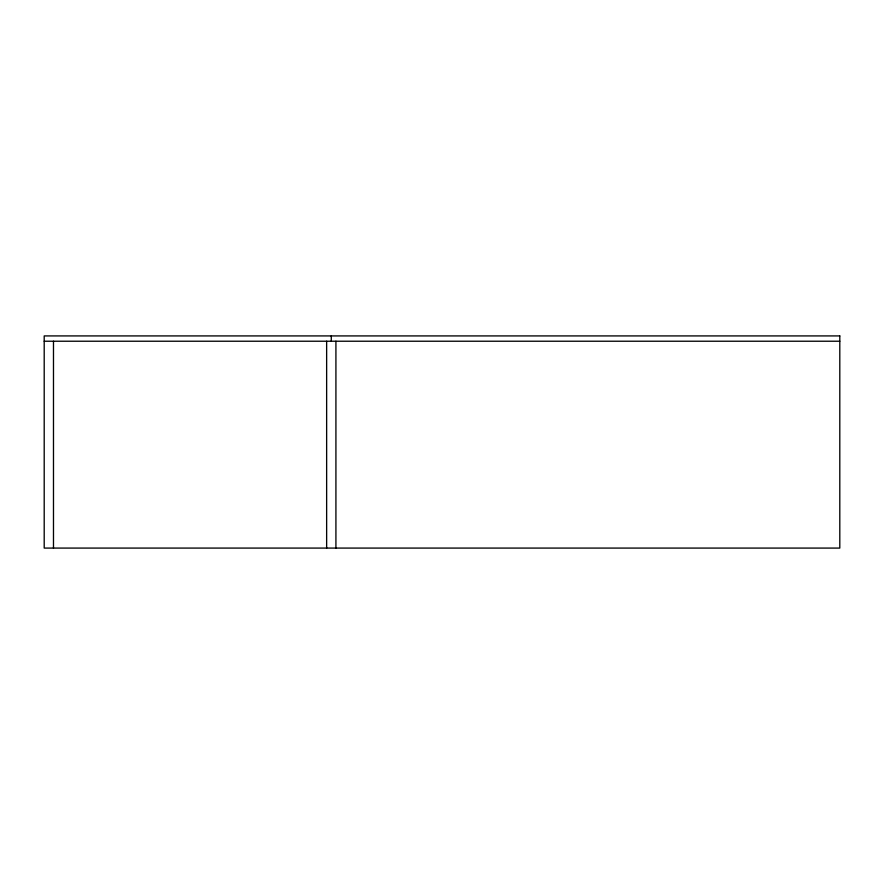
<?xml version="1.0" encoding="UTF-8"?>
<svg xmlns="http://www.w3.org/2000/svg" width="884" height="884" viewBox="0 0 884 884"><rect width="100%" height="100%" fill="white"/><g stroke="black" fill="none" stroke-linecap="round" stroke-linejoin="round"><path stroke-width="1.33" d="M44.2 341.224L839.8 341.224M335.92 341.224L335.92 548.08M331.279 335.92L331.279 341.224M326.638 341.224L326.638 548.08M53.482 341.224L53.482 548.08M839.8 335.92L44.2 335.92L44.2 548.08L839.8 548.08L839.8 335.92"/></g></svg>
